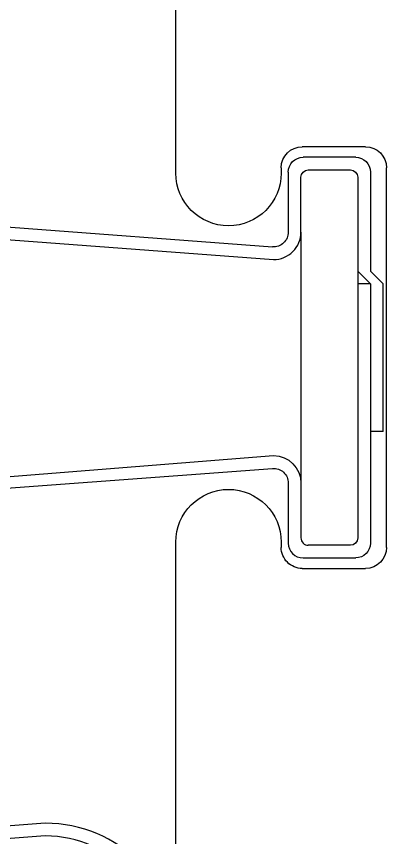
# Model space of a CAD drawing. Extents: x -82 to 113, y -82 to 93.
# Drawn here: x 26.0338 to 26.2095, y 71.121 to 71.5104 of the extents above; entities that cross this region are included whole.
import ezdxf

# ---------------------------------------------------------------- set-up
doc = ezdxf.new("R2010")
doc.units = 0
doc.header["$MEASUREMENT"] = 0
doc.layers.get('0').update_dxf_attribs({"linetype": 'CONTINUOUS'})
doc.layers.add('VENT', color=5, linetype='CONTINUOUS')

# ---------------------------------------------------------------- blocks, each defined once
blk = doc.blocks.new('Q250T190')
for p, q in [((-0.06300049999998691, 0.1809999999999974), (-0.05253921128166894, 0.04051983721100072)), ((-0.05700050000001511, 0.1809999999999974), (-0.04650049999997918, 0.03999999999999915)), ((0.06300049999998691, 0.1809999999999974), (0.05253921128166894, 0.04051983721100072)), ((0.05700050000001511, 0.1797619999999966), (0.05700050000001511, 0.1718690000000009)), ((0.05700050000001511, 0.1718690000000009), (0.04650049999997918, 0.03999999999999915)), ((-0.08800050000002102, 0.03300000000000125), (-0.05951988240082073, 0.03300000000000125)), ((0.05951988240082073, 0.03300000000000125), (0.08800050000002102, 0.03300000000000125)), ((-0.09500049999996918, 0.0009999999999976694), (-0.09500049999996918, 0.02599999999999625)), ((-0.0889994999999999, 0.02349999999999852), (-0.0889994999999999, 0.003500000000002501)), ((-0.05950050000001283, 0.02700000000000102), (-0.08549949999996898, 0.02700000000000102)), ((-0.05950050000001283, 0.02700000000000102), (0.08549950000002582, 0.02700000000000102)), ((0.0889994999999999, 0.003500000000002501), (0.0889994999999999, 0.02349999999999852)), ((0.09500050000002602, 0.02599999999999625), (0.09500050000002602, 0.0009999999999976694)), ((-0.08549949999996898, 0), (0.08549950000002582, 0)), ((-0.03500050000002375, -0.006000000000000227), (-0.04099949999999808, 0)), ((-0.03500050000002375, -0.006000000000000227), (-0.03500050000002375, 0)), ((-0.08800050000002102, -0.006000000000000227), (-0.04099949999999808, -0.006000000000000227)), ((-0.03500050000002375, -0.01200000000000045), (-0.04099949999999808, -0.006000000000000227)), ((-0.03500050000002375, -0.006000000000000227), (0.08800050000002102, -0.006000000000000227)), ((0.03499950000002627, -0.01200000000000045), (0.03499950000002627, -0.006000000000000227)), ((0.03499950000002627, -0.01200000000000045), (-0.03500050000002375, -0.01200000000000045))]:
    blk.add_line(p, q)
for centre, radius, start, end in [((-4.999999987376214e-07, 0.1809999999999974), 0.063, 0, 180), ((-4.999999987376214e-07, 0.180380999999997), 0.057003, 359.3779300000001, 179.3779139999998), ((-0.05951988240082073, 0.03999999999999915), 0.006999999999999999, 270, 4.258846122170237), ((0.05950050000001283, 0.03999999999999915), 0.013, 180, 270), ((0.05951988240082073, 0.03999999999999915), 0.006999999999999999, 175.7411538778298, 270), ((-0.08800050000002102, 0.02599999999999625), 0.007, 90, 180.0000149999999), ((-0.08549949999996898, 0.02349999999999852), 0.0035, 90, 179.9999850000001), ((-0.08800050000002102, 0.0009999999999976694), 0.007, 180, 270), ((-0.08549949999996898, 0.003500000000002501), 0.0035, 180, 270), ((0.08549950000002582, 0.003500000000002501), 0.0035, 270, 0), ((0.08800050000002102, 0.0009999999999976694), 0.007, 270, 0)]:
    blk.add_arc(centre, radius, start, end)
at = {"extrusion": (0, 0, -1)}
for centre, radius, start, end in [((0.05950050000001283, 0.03999999999999915), 0.013, 180, 270.0000610000009), ((-0.08800050000002102, 0.02599999999999625), 0.007, 90, 179.9999850000001), ((-0.08549950000002582, 0.02349999999999852), 0.0035, 90, 180.0000149999999)]:
    blk.add_arc(centre, radius, start, end, dxfattribs=at)
blk = doc.blocks.new('3204-1_Sash_Component')
for p, q in [((0.1240516005197433, 3.063724919317906), (-0.05345790275192641, 3.063724919317906)), ((0.55154059170194, 3.063724919317906), (0.2990516005198116, 3.063724919317906)), ((0.1215516005196888, 3.013724919318179), (0.1240516005197433, 3.013724919317951)), ((0.2990516005198116, 3.013724919317838), (0.3015516005198661, 3.013724919317951)), ((0.1115516005198116, 2.973724919317874), (0.1115516005198116, 3.00372491931796)), ((0.311551600519857, 3.00372491931796), (0.3115516005197433, 2.973724919317874)), ((0.3015516005197524, 2.963724919317883), (0.1215516005198025, 2.963724919317883))]:
    blk.add_line(p, q)
for centre, radius, start, end in [((0.1240516005197433, 3.038724919317929), 0.02499999999997726, 270, 90), ((0.2990516005198116, 3.038724919317872), 0.02500000000003411, 90, 270), ((0.1215516005199161, 3.003724919318074), 0.01000000000010459, 90.00000000130275, 180.0000000006513), ((0.3015516005198732, 3.003724919317968), 0.0099999999999838, 359.9999999999592, 90.00000000004071), ((0.1215516005198025, 2.973724919317874), 0.009999999999990905, 180, 270), ((0.3015516005197524, 2.973724919317874), 0.009999999999990905, 270, 0)]:
    blk.add_arc(centre, radius, start, end)
blk = doc.blocks.new('3205_Sash_Yoke_Assembly')
at = {"xscale": -1, "rotation": 270}
blk.add_blockref('3204-1_Sash_Component', (-2.601761474882306, -2.176540323288464), dxfattribs=at)
blk = doc.blocks.new('3200_Meeting_Stile_Assembly')
at = {"xscale": -1}
blk.add_blockref('3205_Sash_Yoke_Assembly', (1.014875000000018, 2.240000082920659), dxfattribs=at)

msp = doc.modelspace()

# ---------------------------------------------------------------- block references
at = {"xscale": -1, "rotation": 90}
msp.add_blockref('Q250T190', (26.19581983638116, 71.34861583962503), dxfattribs=at)
at = {"rotation": 270}
msp.add_blockref('Q250T190', (25.86648665905013, 71.06480798944614), dxfattribs=at)
at = {"layer": 'VENT', "xscale": -1, "rotation": 180}
msp.add_blockref('3200_Meeting_Stile_Assembly', (25.55656821522366, 71.62362920543643), dxfattribs=at)

doc.saveas('drawing.dxf')
